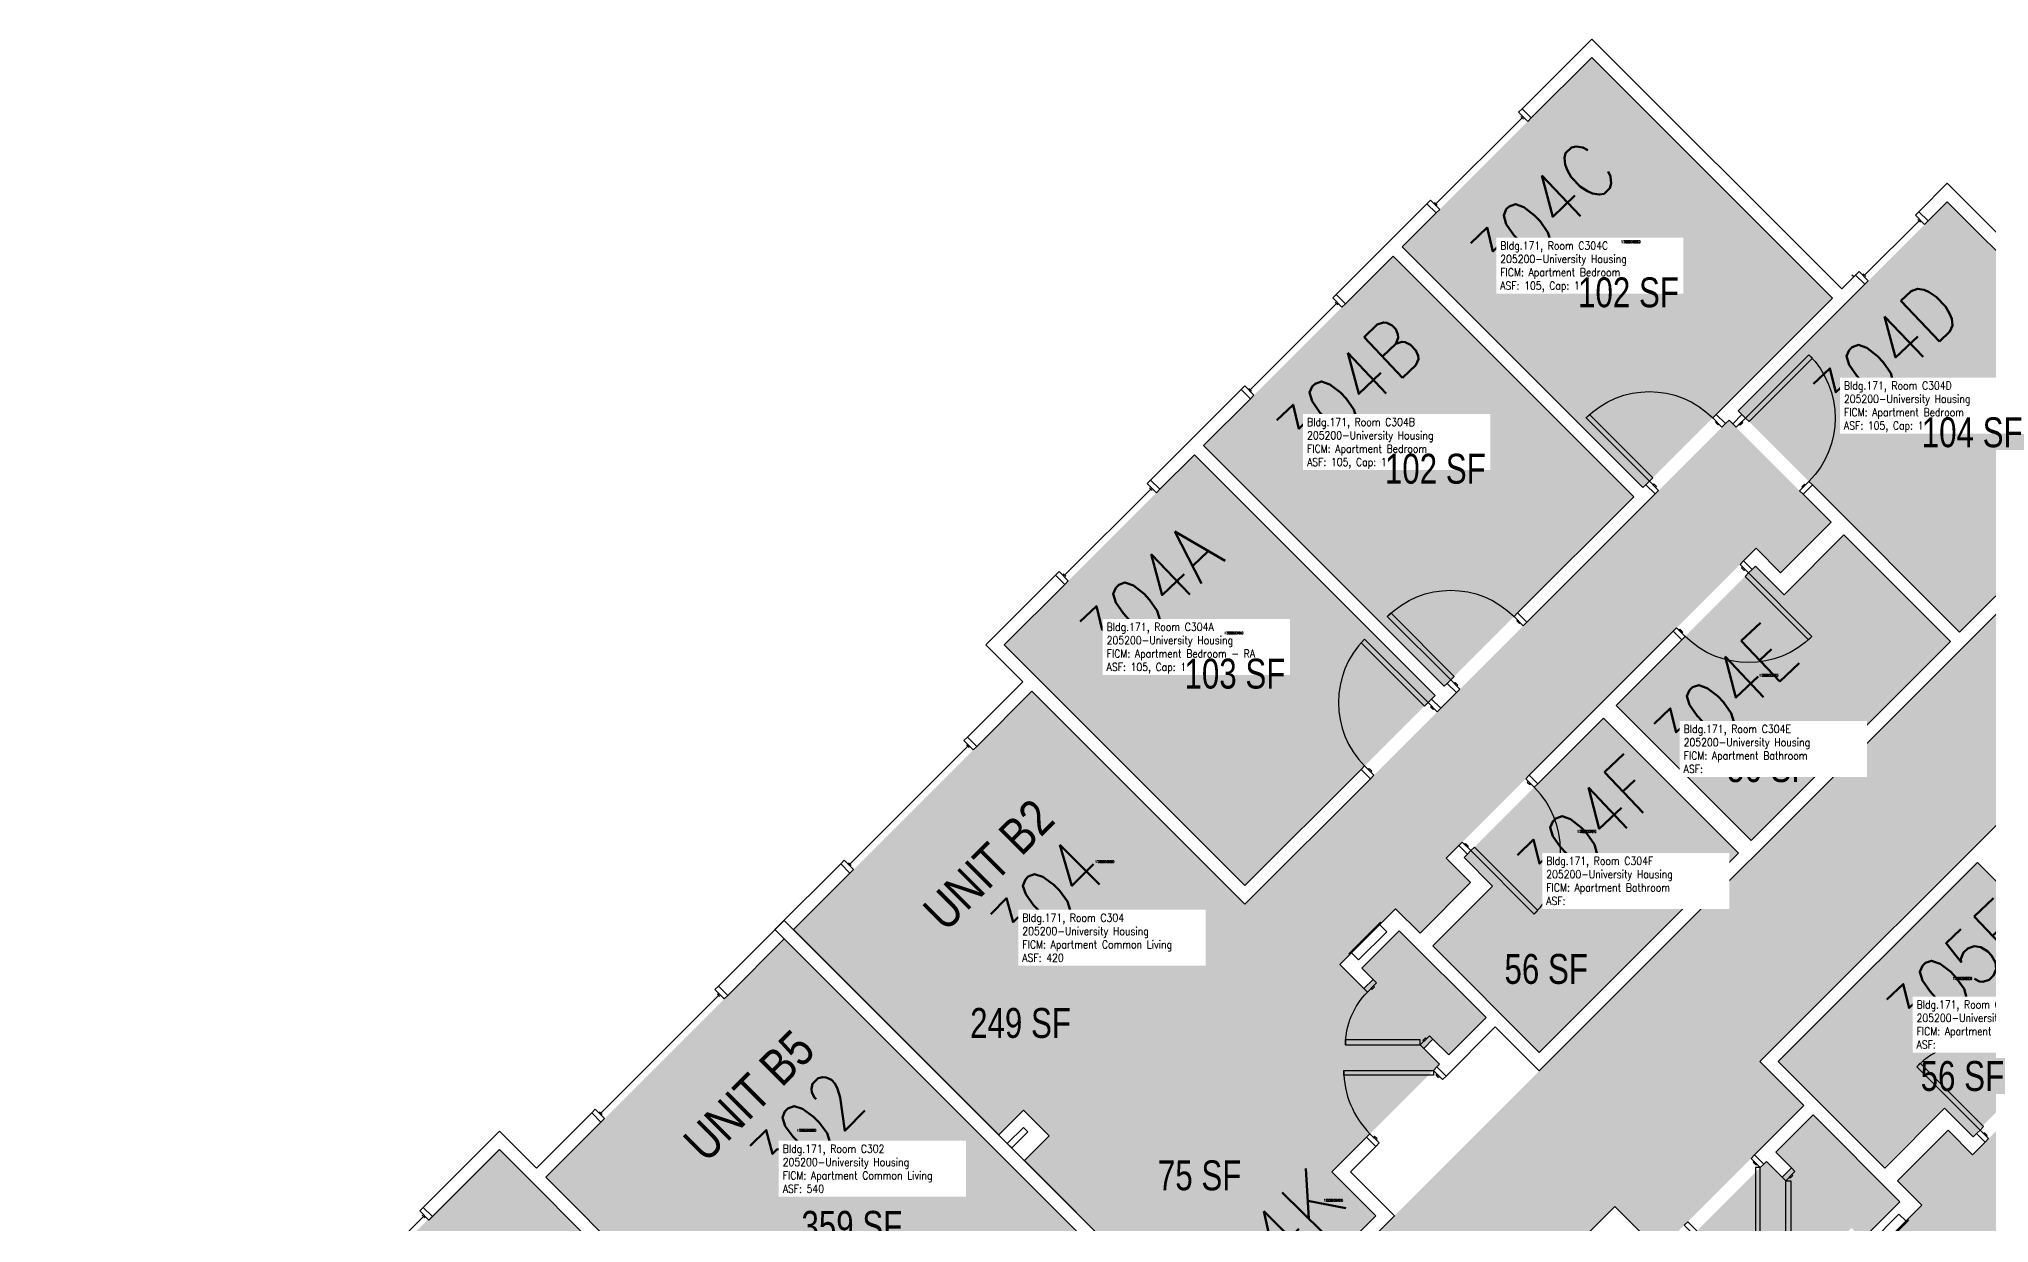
# Model space of a CAD drawing. Header units: inches. Extents: x 56 to 7496, y -2947 to 1470.
# Drawn here: x 385 to 1169, y 735 to 1210 of the extents above; entities that cross this region are included whole.
import ezdxf
from ezdxf.enums import TextEntityAlignment as Align

# ---------------------------------------------------------------- set-up
doc = ezdxf.new("R2010")
doc.units = ezdxf.units.IN
doc.header["$LTSCALE"] = 48
doc.header["$MEASUREMENT"] = 0
for name, color, linetype in [('A-DOOR', 2, 'Continuous'), ('A-GLAZ', 1, 'Continuous'), ('A-IDEN-RNUM', 7, 'Continuous'), ('A-IDEN-SNUM', 4, 'Continuous'), ('A-IDEN-VNUM', 4, 'Continuous'), ('A-MISC', 1, 'Continuous'), ('A-WALL', 5, 'Continuous'), ('AREA-TEXT', 3, 'Continuous'), ('Rooms-Category-Color', 7, 'Continuous'), ('Rooms-College-Color', 7, 'Continuous'), ('Rooms-Department-Color', 7, 'Continuous'), ('Rooms-Division-Color', 7, 'Continuous'), ('Rooms-Information', 7, 'Continuous')]:
    doc.layers.add(name, color=color, linetype=linetype)
doc.styles.add('AREA', font='arial.ttf', dxfattribs={"width": 0.75, "height": 12})
doc.styles.add('ROOMSNUMBER', font='txt.shx', dxfattribs={"height": 0.03})
doc.styles.add('ROOMVNUMBER', font='simplex.shx', dxfattribs={"width": 0.85})
doc.styles.get("Standard").update_dxf_attribs({"font": 'ARIALN.TTF'})

msp = doc.modelspace()

# ---------------------------------------------------------------- hatches: boundary and pattern name
h = msp.add_hatch()
h.set_pattern_fill('ANSI31', color=256, style=0)
h.set_pattern_definition([(180, (829.66451, 1558.24123), (2e-14, 0.125), [])])
h.paths.add_polyline_path([(1008.19, 910.94), (966.66, 869.41), (973.17, 862.9), (1014.71, 904.43)], flags=9)
h = msp.add_hatch()
h.set_pattern_fill('ANSI31', color=256, angle=-135, style=0)
h.set_pattern_definition([(270, (1839.01469, 641.16849), (0.125, -1e-14), [])])
h.paths.add_polyline_path([(1191.72, 819.7), (1150.18, 778.17), (1143.67, 784.68), (1185.2, 826.21)], flags=9)
at = {"layer": 'Rooms-Category-Color', "true_color": 0x728ef3}
for points in [[(932.89, 1126.76), (1009, 1202.87), (1105.69, 1106.17), (1029.59, 1030.07)], [(1240.43, 1056.27), (1151.83, 1144.88), (1067.86, 1060.92), (1156.78, 972), (1240.75, 1055.97)], [(929.18, 1123.05), (853.08, 1046.95), (949.77, 950.25), (1025.88, 1026.36)], [(770.79, 770.03), (830.29, 829.53), (904.62, 755.19), (947.84, 798.41), (941.51, 804.74), (945.23, 808.46), (951.56, 802.13), (966.55, 817.12), (931.63, 852.03), (916.64, 837.04), (921.19, 832.5), (917.47, 828.79), (907.8, 838.45), (930.22, 860.87), (940.03, 851.06), (960.62, 871.65), (950.55, 881.2), (1075.02, 1005.67), (1084.83, 995.86), (1105.16, 1016.19), (1064.15, 1057.2), (869.69, 862.75), (784.14, 948.31), (688.32, 852.5)], [(849.37, 1043.24), (773, 966.87), (869.69, 870.17), (946.06, 946.54)], [(1074.76, 998.51), (1018.79, 942.55), (1073.07, 888.28), (1153.07, 968.28), (1110.28, 1011.06), (1086.25, 987.02)], [(1067.94, 883.15), (987.94, 803.15), (945.16, 845.93), (969.19, 869.96), (957.71, 881.46), (1013.67, 937.43), (1067.62, 883.46)], [(1050.8, 582.29), (1110.3, 641.79), (1035.97, 716.13), (1079.19, 759.35), (1085.52, 753.02), (1089.23, 756.73), (1082.9, 763.06), (1097.89, 778.05), (1132.8, 743.14), (1117.81, 728.15), (1113.27, 732.69), (1109.56, 728.98), (1119.23, 719.31), (1141.64, 741.72), (1131.83, 751.53), (1152.16, 771.86), (1161.97, 762.05), (1286.45, 886.53), (1276.63, 896.34), (1296.96, 916.67), (1337.98, 875.65), (1143.52, 681.2), (1229.08, 595.64), (1133.27, 499.83)], [(1163.61, 879.75), (1083.6, 799.74), (1126.38, 756.96), (1150.43, 781), (1161.92, 769.51), (1217.88, 825.47)], [(400.09, 393.14), (674.36, 667.41), (588.8, 752.97), (684.61, 848.78), (801.37, 732.02), (780.98, 711.63), (792.73, 699.87), (796.18, 703.32), (787.87, 711.63), (804.82, 728.58), (859.09, 674.3), (842.14, 657.36), (823.05, 676.45), (819.6, 673), (821.02, 671.59), (775.76, 626.33), (793.44, 608.65), (760.77, 575.99), (750.87, 585.89), (745.74, 580.76), (703.06, 623.44), (623.78, 544.16), (618.65, 549.28), (597.7, 528.34), (607.5, 518.53), (586.91, 497.94), (579.84, 505.01), (454.62, 379.79), (461.69, 372.72), (441.1, 352.13)], [(922.3, 737.52), (830.29, 829.53), (780.69, 779.93), (791.03, 769.59), (781.13, 759.69), (862.8, 678.02)], [(493.55, 688.04), (569.91, 764.41), (666.93, 667.41), (590.56, 591.04)]]:
    msp.add_hatch(color=171, dxfattribs=at).paths.add_polyline_path(points)
at = {"layer": 'Rooms-Category-Color', "true_color": 0xadadad}
msp.add_hatch(color=253, dxfattribs=at).paths.add_polyline_path([(569.7, 292.64), (829.94, 552.88), (847.62, 535.2), (905.83, 593.42), (888.16, 611.09), (1018.29, 741.23), (1035.97, 723.55), (1094.18, 781.76), (1076.5, 799.44), (1290.6, 1013.54), (1248.19, 1055.95), (385.25, 193.02), (427.68, 150.59), (448.18, 171.1), (447.73, 171.55), (568.91, 292.73), (569.35, 292.29)])
at = {"layer": 'Rooms-College-Color', "true_color": 0xadadad}
for points in [[(932.89, 1126.76), (1009, 1202.87), (1105.69, 1106.17), (1029.59, 1030.07)], [(1240.43, 1056.27), (1151.83, 1144.88), (1067.86, 1060.92), (1156.78, 972), (1240.75, 1055.97)], [(929.18, 1123.05), (853.08, 1046.95), (949.77, 950.25), (1025.88, 1026.36)], [(569.7, 292.64), (829.94, 552.88), (847.62, 535.2), (905.83, 593.42), (888.16, 611.09), (1018.29, 741.23), (1035.97, 723.55), (1094.18, 781.76), (1076.5, 799.44), (1290.6, 1013.54), (1248.19, 1055.95), (385.25, 193.02), (427.68, 150.59), (448.18, 171.1), (447.73, 171.55), (568.91, 292.73), (569.35, 292.29)], [(770.79, 770.03), (830.29, 829.53), (904.62, 755.19), (947.84, 798.41), (941.51, 804.74), (945.23, 808.46), (951.56, 802.13), (966.55, 817.12), (931.63, 852.03), (916.64, 837.04), (921.19, 832.5), (917.47, 828.79), (907.8, 838.45), (930.22, 860.87), (940.03, 851.06), (960.62, 871.65), (950.55, 881.2), (1075.02, 1005.67), (1084.83, 995.86), (1105.16, 1016.19), (1064.15, 1057.2), (869.69, 862.75), (784.14, 948.31), (688.32, 852.5)], [(849.37, 1043.24), (773, 966.87), (869.69, 870.17), (946.06, 946.54)], [(1074.76, 998.51), (1018.79, 942.55), (1073.07, 888.28), (1153.07, 968.28), (1110.28, 1011.06), (1086.25, 987.02)], [(1067.94, 883.15), (987.94, 803.15), (945.16, 845.93), (969.19, 869.96), (957.71, 881.46), (1013.67, 937.43), (1067.62, 883.46)], [(1050.8, 582.29), (1110.3, 641.79), (1035.97, 716.13), (1079.19, 759.35), (1085.52, 753.02), (1089.23, 756.73), (1082.9, 763.06), (1097.89, 778.05), (1132.8, 743.14), (1117.81, 728.15), (1113.27, 732.69), (1109.56, 728.98), (1119.23, 719.31), (1141.64, 741.72), (1131.83, 751.53), (1152.16, 771.86), (1161.97, 762.05), (1286.45, 886.53), (1276.63, 896.34), (1296.96, 916.67), (1337.98, 875.65), (1143.52, 681.2), (1229.08, 595.64), (1133.27, 499.83)], [(1163.61, 879.75), (1083.6, 799.74), (1126.38, 756.96), (1150.43, 781), (1161.92, 769.51), (1217.88, 825.47)], [(400.09, 393.14), (674.36, 667.41), (588.8, 752.97), (684.61, 848.78), (801.37, 732.02), (780.98, 711.63), (792.73, 699.87), (796.18, 703.32), (787.87, 711.63), (804.82, 728.58), (859.09, 674.3), (842.14, 657.36), (823.05, 676.45), (819.6, 673), (821.02, 671.59), (775.76, 626.33), (793.44, 608.65), (760.77, 575.99), (750.87, 585.89), (745.74, 580.76), (703.06, 623.44), (623.78, 544.16), (618.65, 549.28), (597.7, 528.34), (607.5, 518.53), (586.91, 497.94), (579.84, 505.01), (454.62, 379.79), (461.69, 372.72), (441.1, 352.13)], [(922.3, 737.52), (830.29, 829.53), (780.69, 779.93), (791.03, 769.59), (781.13, 759.69), (862.8, 678.02)], [(493.55, 688.04), (569.91, 764.41), (666.93, 667.41), (590.56, 591.04)]]:
    msp.add_hatch(color=253, dxfattribs=at).paths.add_polyline_path(points)
at = {"layer": 'Rooms-Department-Color', "true_color": 0x604aed}
for points in [[(932.89, 1126.76), (1009, 1202.87), (1105.69, 1106.17), (1029.59, 1030.07)], [(1240.43, 1056.27), (1151.83, 1144.88), (1067.86, 1060.92), (1156.78, 972), (1240.75, 1055.97)], [(929.18, 1123.05), (853.08, 1046.95), (949.77, 950.25), (1025.88, 1026.36)], [(770.79, 770.03), (830.29, 829.53), (904.62, 755.19), (947.84, 798.41), (941.51, 804.74), (945.23, 808.46), (951.56, 802.13), (966.55, 817.12), (931.63, 852.03), (916.64, 837.04), (921.19, 832.5), (917.47, 828.79), (907.8, 838.45), (930.22, 860.87), (940.03, 851.06), (960.62, 871.65), (950.55, 881.2), (1075.02, 1005.67), (1084.83, 995.86), (1105.16, 1016.19), (1064.15, 1057.2), (869.69, 862.75), (784.14, 948.31), (688.32, 852.5)], [(849.37, 1043.24), (773, 966.87), (869.69, 870.17), (946.06, 946.54)], [(1074.76, 998.51), (1018.79, 942.55), (1073.07, 888.28), (1153.07, 968.28), (1110.28, 1011.06), (1086.25, 987.02)], [(1067.94, 883.15), (987.94, 803.15), (945.16, 845.93), (969.19, 869.96), (957.71, 881.46), (1013.67, 937.43), (1067.62, 883.46)], [(1050.8, 582.29), (1110.3, 641.79), (1035.97, 716.13), (1079.19, 759.35), (1085.52, 753.02), (1089.23, 756.73), (1082.9, 763.06), (1097.89, 778.05), (1132.8, 743.14), (1117.81, 728.15), (1113.27, 732.69), (1109.56, 728.98), (1119.23, 719.31), (1141.64, 741.72), (1131.83, 751.53), (1152.16, 771.86), (1161.97, 762.05), (1286.45, 886.53), (1276.63, 896.34), (1296.96, 916.67), (1337.98, 875.65), (1143.52, 681.2), (1229.08, 595.64), (1133.27, 499.83)], [(1163.61, 879.75), (1083.6, 799.74), (1126.38, 756.96), (1150.43, 781), (1161.92, 769.51), (1217.88, 825.47)], [(400.09, 393.14), (674.36, 667.41), (588.8, 752.97), (684.61, 848.78), (801.37, 732.02), (780.98, 711.63), (792.73, 699.87), (796.18, 703.32), (787.87, 711.63), (804.82, 728.58), (859.09, 674.3), (842.14, 657.36), (823.05, 676.45), (819.6, 673), (821.02, 671.59), (775.76, 626.33), (793.44, 608.65), (760.77, 575.99), (750.87, 585.89), (745.74, 580.76), (703.06, 623.44), (623.78, 544.16), (618.65, 549.28), (597.7, 528.34), (607.5, 518.53), (586.91, 497.94), (579.84, 505.01), (454.62, 379.79), (461.69, 372.72), (441.1, 352.13)], [(922.3, 737.52), (830.29, 829.53), (780.69, 779.93), (791.03, 769.59), (781.13, 759.69), (862.8, 678.02)], [(493.55, 688.04), (569.91, 764.41), (666.93, 667.41), (590.56, 591.04)]]:
    msp.add_hatch(color=173, dxfattribs=at).paths.add_polyline_path(points)
at = {"layer": 'Rooms-Department-Color', "true_color": 0xacacac}
msp.add_hatch(color=253, dxfattribs=at).paths.add_polyline_path([(569.7, 292.64), (829.94, 552.88), (847.62, 535.2), (905.83, 593.42), (888.16, 611.09), (1018.29, 741.23), (1035.97, 723.55), (1094.18, 781.76), (1076.5, 799.44), (1290.6, 1013.54), (1248.19, 1055.95), (385.25, 193.02), (427.68, 150.59), (448.18, 171.1), (447.73, 171.55), (568.91, 292.73), (569.35, 292.29)])
at = {"layer": 'Rooms-Division-Color', "true_color": 0x604aed}
for points in [[(932.89, 1126.76), (1009, 1202.87), (1105.69, 1106.17), (1029.59, 1030.07)], [(1240.43, 1056.27), (1151.83, 1144.88), (1067.86, 1060.92), (1156.78, 972), (1240.75, 1055.97)], [(929.18, 1123.05), (853.08, 1046.95), (949.77, 950.25), (1025.88, 1026.36)], [(770.79, 770.03), (830.29, 829.53), (904.62, 755.19), (947.84, 798.41), (941.51, 804.74), (945.23, 808.46), (951.56, 802.13), (966.55, 817.12), (931.63, 852.03), (916.64, 837.04), (921.19, 832.5), (917.47, 828.79), (907.8, 838.45), (930.22, 860.87), (940.03, 851.06), (960.62, 871.65), (950.55, 881.2), (1075.02, 1005.67), (1084.83, 995.86), (1105.16, 1016.19), (1064.15, 1057.2), (869.69, 862.75), (784.14, 948.31), (688.32, 852.5)], [(849.37, 1043.24), (773, 966.87), (869.69, 870.17), (946.06, 946.54)], [(1074.76, 998.51), (1018.79, 942.55), (1073.07, 888.28), (1153.07, 968.28), (1110.28, 1011.06), (1086.25, 987.02)], [(1067.94, 883.15), (987.94, 803.15), (945.16, 845.93), (969.19, 869.96), (957.71, 881.46), (1013.67, 937.43), (1067.62, 883.46)], [(1050.8, 582.29), (1110.3, 641.79), (1035.97, 716.13), (1079.19, 759.35), (1085.52, 753.02), (1089.23, 756.73), (1082.9, 763.06), (1097.89, 778.05), (1132.8, 743.14), (1117.81, 728.15), (1113.27, 732.69), (1109.56, 728.98), (1119.23, 719.31), (1141.64, 741.72), (1131.83, 751.53), (1152.16, 771.86), (1161.97, 762.05), (1286.45, 886.53), (1276.63, 896.34), (1296.96, 916.67), (1337.98, 875.65), (1143.52, 681.2), (1229.08, 595.64), (1133.27, 499.83)], [(1163.61, 879.75), (1083.6, 799.74), (1126.38, 756.96), (1150.43, 781), (1161.92, 769.51), (1217.88, 825.47)], [(400.09, 393.14), (674.36, 667.41), (588.8, 752.97), (684.61, 848.78), (801.37, 732.02), (780.98, 711.63), (792.73, 699.87), (796.18, 703.32), (787.87, 711.63), (804.82, 728.58), (859.09, 674.3), (842.14, 657.36), (823.05, 676.45), (819.6, 673), (821.02, 671.59), (775.76, 626.33), (793.44, 608.65), (760.77, 575.99), (750.87, 585.89), (745.74, 580.76), (703.06, 623.44), (623.78, 544.16), (618.65, 549.28), (597.7, 528.34), (607.5, 518.53), (586.91, 497.94), (579.84, 505.01), (454.62, 379.79), (461.69, 372.72), (441.1, 352.13)], [(922.3, 737.52), (830.29, 829.53), (780.69, 779.93), (791.03, 769.59), (781.13, 759.69), (862.8, 678.02)], [(493.55, 688.04), (569.91, 764.41), (666.93, 667.41), (590.56, 591.04)]]:
    msp.add_hatch(color=173, dxfattribs=at).paths.add_polyline_path(points)
at = {"layer": 'Rooms-Division-Color', "true_color": 0xadadad}
msp.add_hatch(color=253, dxfattribs=at).paths.add_polyline_path([(569.7, 292.64), (829.94, 552.88), (847.62, 535.2), (905.83, 593.42), (888.16, 611.09), (1018.29, 741.23), (1035.97, 723.55), (1094.18, 781.76), (1076.5, 799.44), (1290.6, 1013.54), (1248.19, 1055.95), (385.25, 193.02), (427.68, 150.59), (448.18, 171.1), (447.73, 171.55), (568.91, 292.73), (569.35, 292.29)])

# ---------------------------------------------------------------- linework, layer by layer
at = {"layer": 'A-DOOR'}
for points in [[(1070.78, 1058), (1072.19, 1056.59), (1097.65, 1082.04), (1096.23, 1083.46)], [(1032.15, 1032.63), (1033.57, 1034.05), (1008.11, 1059.5), (1006.7, 1058.09)], [(1061.32, 1054.37), (1062.74, 1055.79), (1059.02, 1059.5), (1057.61, 1058.09)], [(1067.06, 1054.29), (1065.65, 1055.7), (1069.36, 1059.41), (1070.78, 1058)], [(1060.08, 1055.61), (1059.73, 1055.26), (1058.67, 1056.32), (1059.02, 1056.67)], [(1068.3, 1055.52), (1068.66, 1055.17), (1069.72, 1056.23), (1069.36, 1056.59)], [(1035.87, 1028.92), (1034.45, 1027.5), (1030.74, 1031.22), (1032.15, 1032.63)], [(1034.63, 1030.16), (1034.98, 1030.51), (1033.92, 1031.57), (1033.57, 1031.22)], [(1092.52, 1028.83), (1093.93, 1027.42), (1097.65, 1031.13), (1096.23, 1032.54)], [(1093.76, 1030.07), (1093.4, 1030.42), (1094.47, 1031.48), (1094.82, 1031.13)], [(1068.56, 999.21), (1069.97, 1000.62), (1073.42, 997.18), (1072, 995.76)], [(1069.53, 998.24), (1069.18, 997.88), (1070.24, 996.82), (1070.59, 997.18)], [(1072, 995.76), (1070.59, 994.35), (1096.05, 968.89), (1097.46, 970.31)], [(952.34, 952.82), (953.75, 954.23), (928.3, 979.69), (926.88, 978.27)], [(981.51, 974.56), (982.92, 975.97), (979.21, 979.69), (977.79, 978.27)], [(980.27, 975.8), (979.92, 975.44), (978.85, 976.5), (979.21, 976.86)], [(1043.1, 973.75), (1041.69, 972.34), (1045.13, 968.89), (1046.55, 970.31)], [(1044.07, 972.78), (1044.43, 973.13), (1045.49, 972.07), (1045.13, 971.72)], [(943.23, 943.71), (941.82, 942.3), (916.36, 967.75), (917.78, 969.17)], [(956.05, 949.1), (954.64, 947.69), (950.92, 951.4), (952.34, 952.82)], [(954.81, 950.34), (955.17, 950.7), (954.11, 951.76), (953.75, 951.4)], [(946.95, 940), (948.36, 941.41), (944.65, 945.13), (943.23, 943.71)], [(945.71, 941.24), (945.36, 940.88), (944.29, 941.94), (944.65, 942.3)], [(921.49, 914.54), (920.08, 913.13), (916.36, 916.84), (917.78, 918.26)], [(920.25, 915.78), (920.61, 916.14), (919.55, 917.2), (919.19, 916.84)], [(982.47, 913.12), (983.88, 914.53), (987.33, 911.09), (985.91, 909.67)], [(983.44, 912.15), (983.09, 911.79), (984.15, 910.73), (984.5, 911.09)], [(957.01, 887.66), (955.6, 886.25), (959.04, 882.8), (960.46, 884.22)], [(957.98, 886.69), (958.34, 887.04), (959.4, 885.98), (959.04, 885.63)], [(960.46, 884.22), (961.87, 885.63), (987.33, 860.17), (985.91, 858.76)], [(922.6, 831.08), (921.19, 832.5), (917.47, 828.79), (918.89, 827.37)], [(921.36, 829.85), (921.72, 829.49), (920.65, 828.43), (920.3, 828.79)], [(940.1, 806.16), (940.1, 808.16), (910.1, 808.16), (910.1, 806.16)], [(943.81, 809.87), (945.23, 808.46), (941.51, 804.74), (940.1, 806.16)], [(942.58, 808.63), (942.22, 808.99), (941.16, 807.93), (941.51, 807.57)], [(945.38, 795.95), (945.38, 793.95), (909.38, 793.95), (909.38, 795.95)], [(949.09, 792.24), (950.5, 793.65), (946.79, 797.36), (945.38, 795.95)], [(947.85, 793.47), (947.5, 793.12), (946.44, 794.18), (946.79, 794.53)], [(1164.99, 771.96), (1166.4, 773.38), (1140.95, 798.83), (1139.53, 797.42)], [(923.63, 766.78), (922.22, 765.37), (918.51, 769.08), (919.92, 770.49)], [(922.4, 768.02), (922.75, 768.37), (921.69, 769.43), (921.34, 769.08)], [(1168.44, 768.52), (1167.02, 767.1), (1163.57, 770.55), (1164.99, 771.96)], [(1167.46, 769.49), (1167.82, 769.84), (1166.76, 770.9), (1166.4, 770.55)], [(1073.01, 760.59), (1074.42, 762.01), (1078.14, 758.3), (1076.72, 756.88)], [(1074.25, 759.36), (1073.89, 759), (1074.95, 757.94), (1075.31, 758.3)], [(1076.72, 756.88), (1074.72, 756.88), (1074.72, 720.88), (1076.72, 720.88)], [(1090.64, 755.32), (1089.23, 756.73), (1085.52, 753.02), (1086.93, 751.6)], [(1089.41, 754.08), (1089.76, 753.73), (1088.7, 752.66), (1088.35, 753.02)], [(1086.93, 751.6), (1088.93, 751.6), (1088.93, 721.6), (1086.93, 721.6)], [(1047.55, 735.14), (1046.14, 733.72), (1049.85, 730.01), (1051.27, 731.43)]]:
    msp.add_lwpolyline(points, close=True, dxfattribs=at)
at = {"layer": 'A-DOOR', "extrusion": (0, 0, -1)}
for centre, radius, start, end in [((-1070.78, 1058), 36, 135, 225), ((-1032.15, 1032.63), 36, 45, 135), ((-952.34, 952.82), 36, 45, 135), ((-1072, 995.76), 36, 225, 315), ((-940.1, 806.16), 30, 0, 45)]:
    msp.add_arc(centre, radius, start, end, dxfattribs=at)
at = {"layer": 'A-DOOR'}
for centre, start, end in [((943.23, 943.71), 135, 225), ((960.46, 884.22), 315, 45), ((1164.99, 771.96), 45, 135), ((945.38, 795.95), 180, 225)]:
    msp.add_arc(centre, 36, start, end, dxfattribs=at)
at = {"layer": 'A-GLAZ'}
for p, q in [((946.43, 1144.02), (981.08, 1178.67)), ((981.61, 1178.14), (980.55, 1179.2)), ((946.96, 1143.49), (945.9, 1144.55)), ((1118.59, 1115.36), (1140.51, 1137.28)), ((1141.04, 1136.75), (1139.98, 1137.81)), ((1114.26, 1114.74), (1113.55, 1115.45)), ((1119.12, 1114.83), (1118.06, 1115.89)), ((906.99, 1103.52), (905.93, 1104.58)), ((871.82, 1069.4), (906.46, 1104.05)), ((872.35, 1068.87), (871.29, 1069.93)), ((797.24, 994.82), (831.89, 1029.47)), ((832.42, 1028.94), (831.36, 1030)), ((797.77, 994.29), (796.71, 995.35)), ((710.94, 878.83), (758.32, 926.21)), ((758.85, 925.67), (757.79, 926.74)), ((711.47, 878.3), (710.41, 879.36)), ((658.28, 826.16), (610.9, 778.79)), ((658.81, 825.63), (657.75, 826.69)), ((611.43, 778.26), (610.37, 779.32)), ((539.68, 737.26), (505.03, 702.62)), ((540.21, 736.73), (539.15, 737.79))]:
    msp.add_line(p, q, dxfattribs=at)
for points in [[(979.58, 1180.88), (980.99, 1182.29), (984.71, 1178.58), (983.29, 1177.16)], [(944.22, 1145.52), (942.81, 1144.11), (946.52, 1140.39), (947.94, 1141.81)], [(1139.01, 1139.49), (1140.42, 1140.9), (1144.14, 1137.19), (1142.72, 1135.78)], [(1116.38, 1116.86), (1114.97, 1115.45), (1118.68, 1111.73), (1120.09, 1113.15)], [(904.96, 1106.26), (906.38, 1107.67), (910.09, 1103.96), (908.67, 1102.55)], [(869.61, 1070.9), (868.19, 1069.49), (871.9, 1065.78), (873.32, 1067.19)], [(830.38, 1031.68), (831.8, 1033.09), (835.51, 1029.38), (834.1, 1027.97)], [(795.03, 996.32), (793.61, 994.91), (797.33, 991.2), (798.74, 992.61)], [(756.82, 928.41), (758.23, 929.83), (761.94, 926.12), (760.53, 924.7)], [(708.73, 880.33), (707.32, 878.92), (711.03, 875.21), (712.45, 876.62)], [(656.77, 828.37), (658.19, 829.79), (661.9, 826.07), (660.49, 824.66)], [(608.69, 780.29), (607.28, 778.87), (610.99, 775.16), (612.4, 776.58)], [(538.18, 739.47), (539.59, 740.89), (543.3, 737.18), (541.89, 735.76)]]:
    msp.add_lwpolyline(points, close=True, dxfattribs=at)
at = {"layer": 'A-MISC'}
for points in [[(911.8, 842.45), (911.45, 842.81), (924.17, 855.53), (924.53, 855.18)], [(1123.22, 723.3), (1123.58, 722.95), (1136.31, 735.68), (1135.95, 736.03)]]:
    msp.add_lwpolyline(points, close=True, dxfattribs=at)
for points in [[(912.51, 843.16), (915.34, 840.33), (926.65, 851.64), (923.82, 854.47)], [(1123.93, 724.01), (1121.1, 726.84), (1132.42, 738.15), (1135.25, 735.32)]]:
    msp.add_lwpolyline(points, dxfattribs=at)
at = {"layer": 'A-WALL'}
for p, q in [((980.99, 1182.29), (1009, 1210.29)), ((1009, 1210.29), (1109.4, 1109.88)), ((1009, 1202.87), (984.71, 1178.58)), ((1105.69, 1106.17), (1009, 1202.87)), ((984.71, 1178.58), (980.99, 1182.29)), ((1140.42, 1140.9), (1151.83, 1152.31)), ((1151.83, 1152.31), (1248.17, 1055.97)), ((906.38, 1107.67), (942.81, 1144.11)), ((942.81, 1144.11), (946.52, 1140.39)), ((1151.83, 1144.88), (1144.14, 1137.19)), ((1240.75, 1055.97), (1151.83, 1144.88)), ((946.52, 1140.39), (932.89, 1126.76)), ((1144.14, 1137.19), (1140.42, 1140.9)), ((929.18, 1123.05), (910.09, 1103.96)), ((1025.88, 1026.36), (929.18, 1123.05)), ((932.89, 1126.76), (1029.59, 1030.07)), ((1109.4, 1109.88), (1114.97, 1115.45)), ((1114.97, 1115.45), (1118.68, 1111.73)), ((910.09, 1103.96), (906.38, 1107.67)), ((1059.02, 1059.5), (1105.69, 1106.17)), ((1112.67, 1105.73), (1067.86, 1060.92)), ((1118.68, 1111.73), (1112.67, 1105.73)), ((831.8, 1033.09), (868.19, 1069.49)), ((871.9, 1065.78), (853.08, 1046.95)), ((868.19, 1069.49), (871.9, 1065.78)), ((1062.74, 1055.79), (1059.02, 1059.5)), ((1069.36, 1059.41), (1065.65, 1055.7)), ((1067.86, 1060.92), (1069.36, 1059.41)), ((1064.15, 1057.2), (1062.74, 1055.79)), ((1065.65, 1055.7), (1064.15, 1057.2)), ((1156.78, 972), (1240.75, 1055.97)), ((1248.17, 1055.97), (1157.22, 965.01)), ((849.37, 1043.24), (835.51, 1029.38)), ((946.06, 946.54), (849.37, 1043.24)), ((853.08, 1046.95), (949.77, 950.25)), ((835.51, 1029.38), (831.8, 1033.09)), ((979.21, 979.69), (1025.88, 1026.36)), ((1034.45, 1027.5), (982.92, 975.97)), ((1029.59, 1030.07), (1030.74, 1031.22)), ((1030.74, 1031.22), (1034.45, 1027.5)), ((1093.93, 1027.42), (1097.65, 1031.13)), ((1095.79, 1025.56), (1093.93, 1027.42)), ((1097.65, 1031.13), (1099.5, 1029.27)), ((1099.5, 1029.27), (1156.78, 972)), ((1105.16, 1016.19), (1095.79, 1025.56)), ((1084.83, 995.86), (1105.16, 1016.19)), ((1110.29, 1011.06), (1086.25, 987.02)), ((1153.07, 968.28), (1110.29, 1011.06)), ((1069.97, 1000.62), (1075.02, 1005.67)), ((1075.02, 1005.67), (1084.83, 995.86)), ((765.57, 966.87), (793.61, 994.91)), ((793.61, 994.91), (797.33, 991.2)), ((1073.42, 997.18), (1069.97, 1000.62)), ((1074.76, 998.51), (1073.42, 997.18)), ((1086.25, 987.02), (1074.76, 998.51)), ((797.33, 991.2), (773, 966.87)), ((982.92, 975.97), (979.21, 979.69)), ((983.88, 914.53), (1041.69, 972.34)), ((1041.69, 972.34), (1045.13, 968.89)), ((780.42, 952.02), (765.57, 966.87)), ((773, 966.87), (869.69, 870.17)), ((1157.22, 965.01), (987.94, 795.73)), ((1045.13, 968.89), (1018.79, 942.55)), ((1073.07, 888.28), (1153.07, 968.28)), ((1245.79, 968.73), (1076.5, 799.44)), ((758.23, 929.83), (780.42, 952.02)), ((784.14, 948.31), (761.94, 926.12)), ((869.69, 862.75), (784.14, 948.31)), ((949.77, 950.25), (950.92, 951.4)), ((950.92, 951.4), (954.64, 947.69)), ((944.65, 945.13), (946.06, 946.54)), ((948.36, 941.41), (944.65, 945.13)), ((954.64, 947.69), (948.36, 941.41)), ((1018.79, 942.55), (1073.07, 888.28)), ((1013.67, 937.43), (987.33, 911.09)), ((1067.94, 883.15), (1013.67, 937.43)), ((761.94, 926.12), (758.23, 929.83)), ((869.69, 870.17), (916.36, 916.84)), ((916.36, 916.84), (920.08, 913.13)), ((920.08, 913.13), (869.69, 862.75)), ((987.33, 911.09), (983.88, 914.53)), ((950.55, 881.2), (955.6, 886.25)), ((955.6, 886.25), (959.04, 882.8)), ((680.9, 852.5), (707.32, 878.92)), ((707.32, 878.92), (711.03, 875.21)), ((960.36, 871.39), (950.55, 881.2)), ((959.04, 882.8), (957.71, 881.46)), ((957.71, 881.46), (969.2, 869.97)), ((987.94, 803.15), (1067.94, 883.15)), ((1083.93, 799.44), (1163.93, 879.44)), ((1163.93, 879.44), (1218.2, 825.17)), ((711.03, 875.21), (688.32, 852.5)), ((940.03, 851.06), (960.36, 871.39)), ((969.2, 869.97), (945.16, 845.93)), ((684.61, 856.21), (658.19, 829.79)), ((866.51, 674.3), (684.61, 856.21)), ((907.8, 838.45), (930.22, 860.87)), ((930.22, 860.87), (940.03, 851.06)), ((661.9, 826.07), (684.61, 848.78)), ((862.8, 670.59), (680.9, 852.5)), ((684.61, 848.78), (801.37, 732.02)), ((688.32, 852.5), (770.79, 770.03)), ((931.63, 852.03), (916.64, 837.04)), ((966.55, 817.12), (931.63, 852.03)), ((917.47, 828.79), (907.8, 838.45)), ((945.16, 845.93), (987.94, 803.15)), ((916.64, 837.04), (921.19, 832.5)), ((921.19, 832.5), (917.47, 828.79)), ((658.19, 829.79), (661.9, 826.07)), ((951.56, 802.13), (966.55, 817.12)), ((941.51, 804.74), (945.23, 808.46)), ((945.23, 808.46), (951.56, 802.13)), ((970.26, 813.4), (950.5, 793.65)), ((987.94, 795.73), (970.26, 813.4)), ((947.84, 798.41), (941.51, 804.74)), ((1076.5, 799.44), (1094.18, 781.76)), ((1126.71, 756.66), (1083.93, 799.44)), ((946.79, 797.36), (947.84, 798.41)), ((950.5, 793.65), (946.79, 797.36)), ((607.28, 778.87), (585.08, 756.68)), ((610.99, 775.16), (607.28, 778.87)), ((770.79, 770.03), (780.69, 779.93)), ((780.69, 779.93), (791.03, 769.59)), ((1094.18, 781.76), (1074.42, 762.01)), ((1082.9, 763.06), (1097.89, 778.05)), ((1097.89, 778.05), (1132.8, 743.14)), ((1150.75, 780.7), (1126.71, 756.66)), ((1162.24, 769.21), (1150.75, 780.7)), ((570.24, 771.53), (539.59, 740.89)), ((585.08, 756.68), (570.24, 771.53)), ((588.8, 752.97), (610.99, 775.16)), ((780.69, 773.03), (774.24, 766.58)), ((776, 764.81), (782.46, 771.27)), ((782.46, 771.27), (780.69, 773.03)), ((791.03, 769.59), (781.13, 759.69)), ((904.62, 755.19), (918.51, 769.08)), ((918.51, 769.08), (922.22, 765.37)), ((1131.83, 751.53), (1152.16, 771.86)), ((1152.16, 771.86), (1161.97, 762.05)), ((1163.57, 770.55), (1162.24, 769.21)), ((1167.02, 767.1), (1163.57, 770.55)), ((543.3, 737.18), (570.24, 764.11)), ((570.24, 764.11), (666.93, 667.41)), ((774.24, 766.58), (776, 764.81)), ((922.22, 765.37), (912.05, 755.19)), ((1074.42, 762.01), (1078.14, 758.3)), ((1089.23, 756.73), (1082.9, 763.06)), ((1161.97, 762.05), (1167.02, 767.1)), ((674.36, 667.41), (588.8, 752.97)), ((781.13, 759.69), (862.8, 678.02)), ((922.3, 737.52), (904.62, 755.19)), ((912.05, 755.19), (929.72, 737.52)), ((1078.14, 758.3), (1079.19, 759.35)), ((1079.19, 759.35), (1085.52, 753.02)), ((1085.52, 753.02), (1089.23, 756.73)), ((1141.64, 741.72), (1131.83, 751.53)), ((539.59, 740.89), (543.3, 737.18)), ((929.72, 737.52), (862.8, 670.59)), ((862.8, 678.02), (922.3, 737.52)), ((1018.29, 741.23), (951.37, 674.3)), ((1035.97, 723.55), (1018.29, 741.23)), ((1132.8, 743.14), (1117.81, 728.15)), ((1119.23, 719.31), (1141.64, 741.72))]:
    msp.add_line(p, q, dxfattribs=at)

# ---------------------------------------------------------------- texts
at = {"layer": 'A-IDEN-RNUM', "style": 'ROOMSNUMBER', "width": 0.85}
for s, p in [('0304-C0', (1024.72, 1128.79)), ('0304-D0', (1159.13, 1067.54)), ('0304-B0', (946.44, 1051.31)), ('0304-A0', (865.21, 971.62)), ('0304-E0', (1080.11, 954.65)), ('0304-F0', (1007, 891.93)), ('0304-00', (813.37, 879.81)), ('0305-E0', (1157.9, 832.85)), ('0302-00', (693.58, 771.86)), ('0304-K0', (905.2, 743.75))]:
    msp.add_text(s, height=1, dxfattribs=at).set_placement(p, align=Align.MIDDLE_CENTER)
at = {"layer": 'A-IDEN-SNUM', "style": 'ROOMSNUMBER', "width": 0.85}
for s, p in [('1710C304C0', (1024.72, 1128.79)), ('1710C304D0', (1159.13, 1067.54)), ('1710C304B0', (946.44, 1051.31)), ('1710C304A0', (865.21, 971.62)), ('1710C304E0', (1080.11, 954.65)), ('1710C304F0', (1007, 891.93)), ('1710C30400', (813.37, 879.81)), ('1710C305E0', (1157.9, 832.85)), ('1710C30200', (693.58, 771.86)), ('1710C304K0', (905.2, 743.75))]:
    msp.add_text(s, height=1, dxfattribs=at).set_placement(p, align=Align.MIDDLE_CENTER)
at = {"layer": 'A-IDEN-VNUM', "style": 'ROOMVNUMBER', "width": 0.85}
for s, rotation, p in [('304C', 43.54065, (989.26, 1140.2)), ('304D', 43.54065, (1126.98, 1083.65)), ('304B', 43.54065, (911.31, 1069.02)), ('304A', 43.54065, (831.47, 987.32)), ('304E', 43.54065, (1062.28, 946.47)), ('304F', 43.54065, (1007.07, 893.46)), ('304', 45, (790.01, 865.23)), ('305E', 43.54065, (1155.83, 835.73)), ('302', 45, (693.44, 772.1))]:
    msp.add_text(s, height=22.5, rotation=rotation, dxfattribs=at).set_placement(p, align=Align.MIDDLE_CENTER)
at = {"layer": 'A-IDEN-VNUM', "style": 'ROOMVNUMBER'}
msp.add_text('304K', height=22.5, rotation=45.27802, dxfattribs=at).set_placement((876.74, 722.86), align=Align.MIDDLE_CENTER)
at = {"layer": 'A-MISC'}
for s, p in [('UNIT B2', (771.77, 873.5)), ('UNIT B5', (675.52, 780.7))]:
    msp.add_text(s, height=14.4, rotation=45, dxfattribs=at).set_placement(p, align=Align.CENTER)
at = {"layer": 'AREA-TEXT', "style": 'AREA', "width": 0.75}
for s, p in [('102 SF', (1023.78, 1108.52)), ('104 SF', (1161.84, 1052.29)), ('102 SF', (946.17, 1037.66)), ('103 SF', (865.67, 955.33)), ('56 SF', (1080.11, 917.76)), ('56 SF', (990.72, 836.69)), ('249 SF', (779.56, 814.99)), ('56 SF', (1157.9, 793.68)), ('75 SF', (851.49, 753.77)), ('359 SF', (711.8, 733.48))]:
    msp.add_text(s, height=12, dxfattribs=at).set_placement(p, align=Align.MIDDLE_CENTER)

# ---------------------------------------------------------------- next in the draw order: texts
at = {"layer": 'Rooms-Information', "width": 72, "attachment_point": 7, "style": 'ROOMVNUMBER', "bg_fill": 3, "box_fill_scale": 1.5, "bg_fill_color": 256, "bg_fill_true_color": 13158600, "bg_fill_transparency": 0}
for s, insert, char_height in [('Bldg.171, Room C304C^M^J205200-University Housing^M^JFICM: Apartment Bedroom^M^JASF: 105, Cap: 1', (972.25, 1108.52), 3.2143), ('Bldg.171, Room C304D^M^J205200-University Housing^M^JFICM: Apartment Bedroom^M^JASF: 105, Cap: 1', (1110.31, 1052.29), 3.2143), ('Bldg.171, Room C304B^M^J205200-University Housing^M^JFICM: Apartment Bedroom^M^JASF: 105, Cap: 1', (894.64, 1037.66), 3.2143), ('Bldg.171, Room C304A^M^J205200-University Housing^M^JFICM: Apartment Bedroom - RA^M^JASF: 105, Cap: 1', (814.14, 955.33), 3.21429), ('Bldg.171, Room C304E^M^J205200-University Housing^M^JFICM: Apartment Bathroom^M^JASF: ', (1045.93, 915.42), 3.2143), ('Bldg.171, Room C304F^M^J205200-University Housing^M^JFICM: Apartment Bathroom^M^JASF: ', (990.72, 862.41), 3.2143), ('Bldg.171, Room C304^M^J205200-University Housing^M^JFICM: Apartment Common Living^M^JASF: 420', (780.26, 839.56), 3.2143), ('Bldg.171, Room C305E^M^J205200-University Housing^M^JFICM: Apartment Bathroom^M^JASF: ', (1139.48, 804.68), 3.2143), ('Bldg.171, Room C302^M^J205200-University Housing^M^JFICM: Apartment Common Living^M^JASF: 540', (684.01, 746.76), 3.2143)]:
    msp.add_mtext(s, dxfattribs=dict(at, insert=insert, char_height=char_height))

doc.saveas('drawing.dxf')
